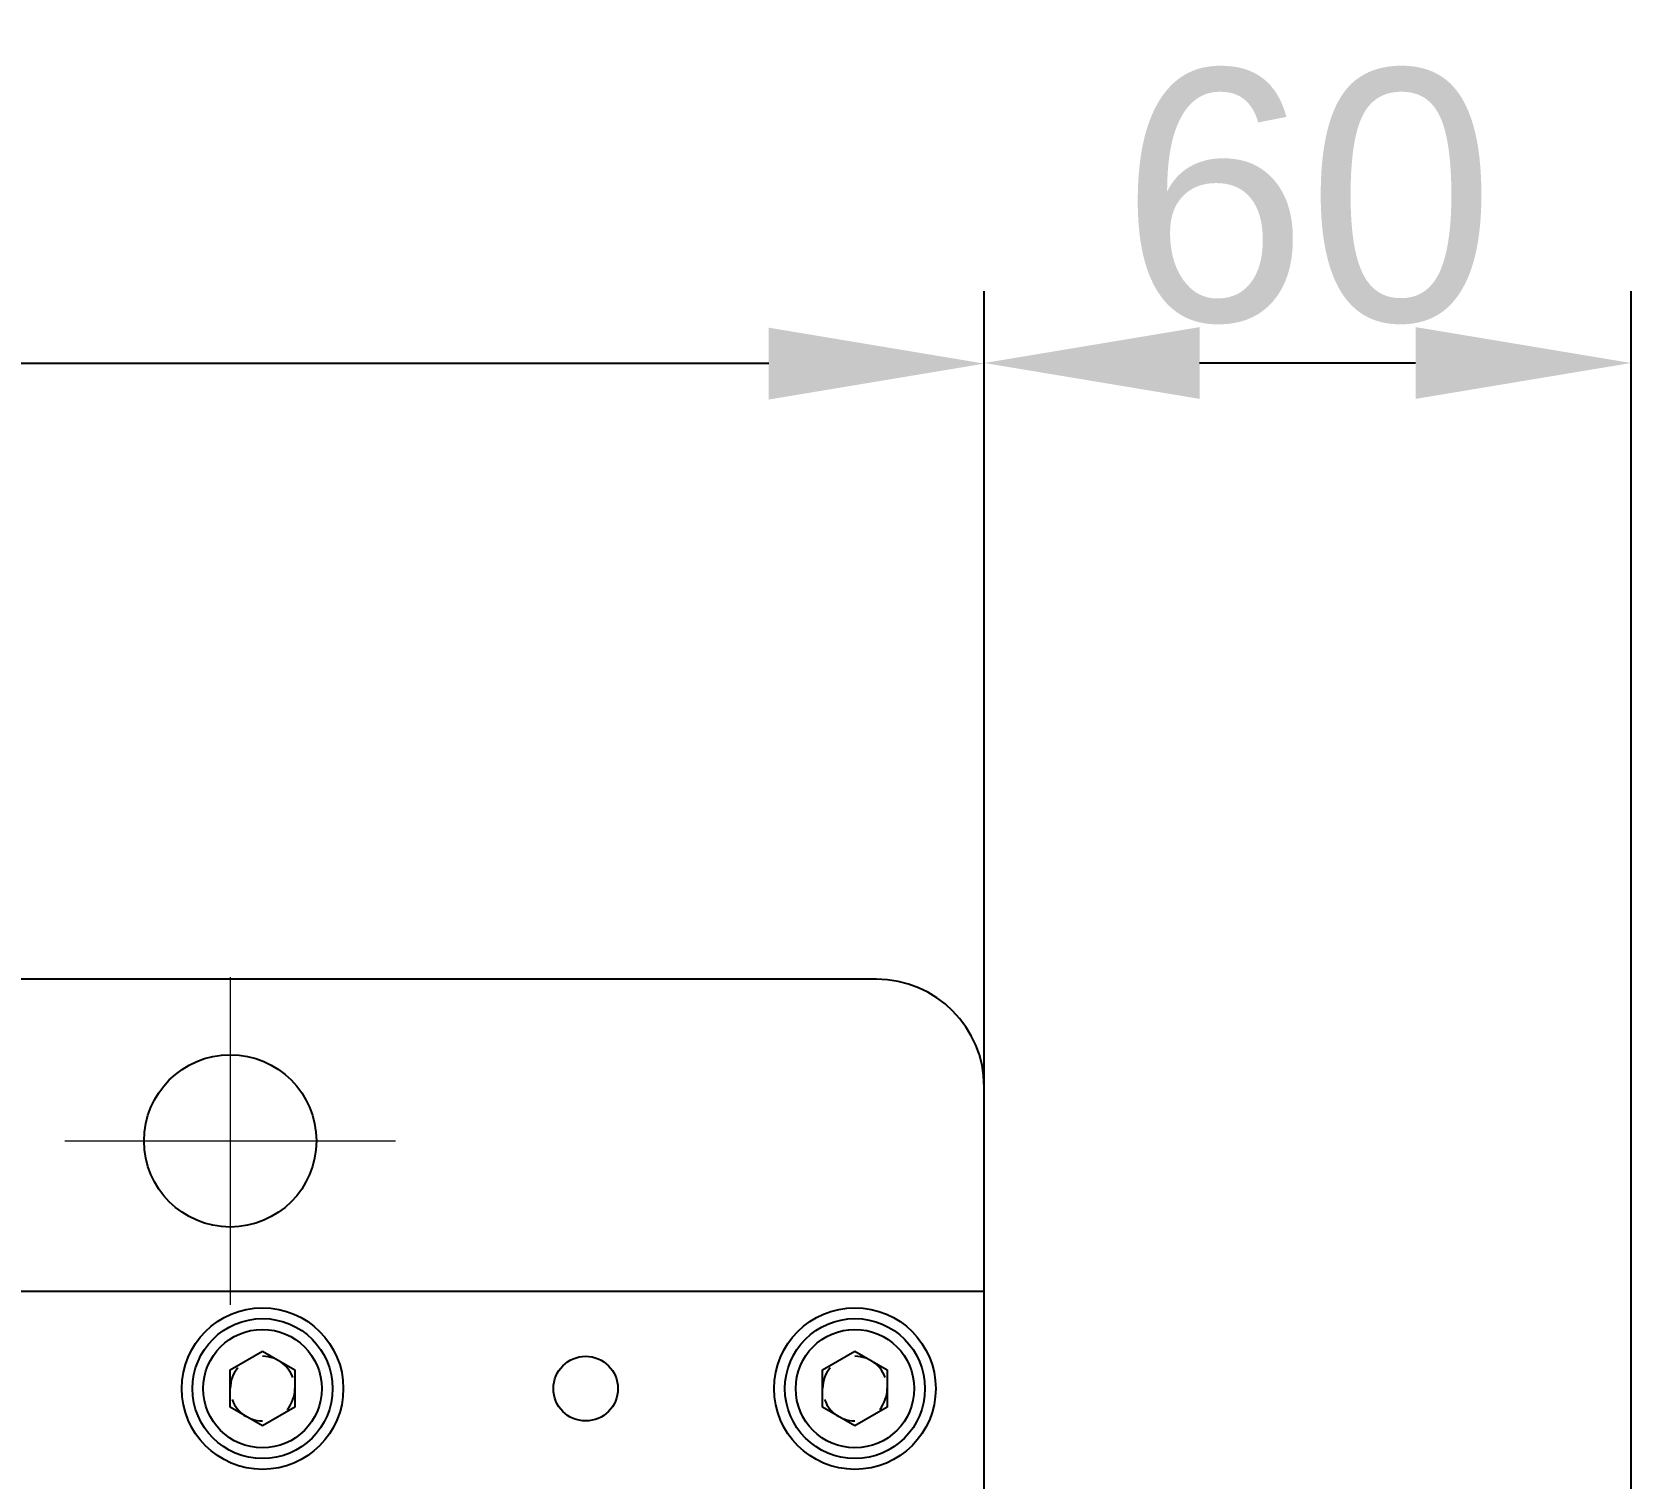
# Model space of a CAD drawing. Header units: millimetres. Extents: x 4086 to 8300, y 123 to 1549.
# Drawn here: x 6960.82 to 7005.36, y 1288.12 to 1328.39 of the extents above; entities that cross this region are included whole.
import ezdxf

# ---------------------------------------------------------------- set-up
doc = ezdxf.new("R2010")
doc.units = ezdxf.units.MM
doc.linetypes.add('CENTER2', pattern=[28.575, 19.05, -3.175, 3.175, -3.175])
doc.layers.add('中心线层', color=7, linetype='CENTER2', lineweight=0)
doc.layers.add('轮廓实线层', color=7, linetype='Continuous', lineweight=30)
doc.styles.add('思源黑', font='SourceHanSansCN-Normal.ttf')
doc.dimstyles.new('尺寸标注_3_10比例', dxfattribs={"dimtxt": 7, "dimasz": 6, "dimexe": 2, "dimexo": 1.5, "dimgap": 1, "dimtad": 1, "dimdec": 1, "dimlfac": 3.333333, "dimdsep": 46, "dimtxsty": '思源黑', "dimcen": 0.09, "dimadec": 0, "dimazin": 0, "dimtp": 0.01, "dimtm": 0.01, "dimtfac": 1, "dimtdec": 1, "dimtofl": 0, "dimtmove": 0, "dimatfit": 3, "dimfxl": 0, "dimtolj": 1, "dimarcsym": 0})

# ---------------------------------------------------------------- blocks, each defined once
blk = doc.blocks.new('*D2676')
at = {"layer": 'Defpoints', "color": 0}
for p in [(6987.344, 1319.173), (6987.344, 1293.308), (7005.359, 1267.508)]:
    blk.add_point(p, dxfattribs=at)
at = {"layer": '轮廓实线层', "color": 0, "lineweight": -2}
for p, q in [((6987.344, 1294.808), (6987.344, 1321.173)), ((7005.359, 1269.008), (7005.359, 1321.173)), ((6999.359, 1319.173), (6993.344, 1319.173))]:
    blk.add_line(p, q, dxfattribs=at)
at = {"layer": '轮廓实线层', "color": 0}
for points in [[(6993.344, 1320.173), (6993.344, 1318.173), (6987.344, 1319.173)], [(6999.359, 1318.173), (6999.359, 1320.173), (7005.359, 1319.173)]]:
    blk.add_solid(points, dxfattribs=at)
at = {"layer": '轮廓实线层', "color": 0, "insert": (6996.351, 1323.799), "char_height": 7, "attachment_point": 5, "style": '思源黑'}
blk.add_mtext('\\A1;60', dxfattribs=at)
blk = doc.blocks.new('*D2677')
at = {"layer": 'Defpoints', "color": 0}
for p in [(6899.744, 1319.156), (6899.744, 1293.308), (6987.344, 1293.308)]:
    blk.add_point(p, dxfattribs=at)
at = {"layer": '轮廓实线层', "color": 0, "lineweight": -2}
for p, q in [((6899.744, 1294.808), (6899.744, 1321.156)), ((6987.344, 1294.808), (6987.344, 1321.156)), ((6981.344, 1319.156), (6905.744, 1319.156))]:
    blk.add_line(p, q, dxfattribs=at)
at = {"layer": '轮廓实线层', "color": 0}
for points in [[(6905.744, 1320.156), (6905.744, 1318.156), (6899.744, 1319.156)], [(6981.344, 1318.156), (6981.344, 1320.156), (6987.344, 1319.156)]]:
    blk.add_solid(points, dxfattribs=at)
at = {"layer": '轮廓实线层', "color": 0, "insert": (6943.544, 1323.782), "char_height": 7, "attachment_point": 5, "style": '思源黑'}
blk.add_mtext('\\A1;292', dxfattribs=at)

msp = doc.modelspace()

# ---------------------------------------------------------------- linework, layer by layer
for p, q in [((6984.344, 1302.008), (6904.844, 1302.008)), ((6987.344, 1236.008), (6987.344, 1299.008)), ((6987.344, 1293.308), (6899.744, 1293.308)), ((6966.344, 1291.127), (6967.244, 1291.647)), ((6967.244, 1291.647), (6968.144, 1291.127)), ((6982.844, 1291.127), (6983.744, 1291.647)), ((6983.744, 1291.647), (6984.644, 1291.127)), ((6966.344, 1290.088), (6966.344, 1291.127)), ((6968.144, 1291.127), (6968.144, 1290.088)), ((6982.844, 1290.088), (6982.844, 1291.127)), ((6984.644, 1291.127), (6984.644, 1290.088)), ((6967.244, 1289.568), (6966.344, 1290.088)), ((6968.144, 1290.088), (6967.244, 1289.568)), ((6983.744, 1289.568), (6982.844, 1290.088)), ((6984.644, 1290.088), (6983.744, 1289.568))]:
    msp.add_line(p, q)
for centre, radius in [((6966.344, 1297.508), 2.4), ((6967.244, 1290.608), 2.25), ((6967.244, 1290.608), 1.95), ((6983.744, 1290.608), 2.25), ((6983.744, 1290.608), 1.95), ((6967.244, 1290.608), 1.65), ((6983.744, 1290.608), 1.65), ((6976.244, 1290.608), 0.9)]:
    msp.add_circle(centre, radius)
for centre, radius, start, end in [((6984.344, 1299.008), 3, 0, 90), ((6967.244, 1290.608), 0.9, 139.9976, 180), ((6967.244, 1290.608), 0.9, 69.9997, 90), ((6967.244, 1290.608), 0.9, 19.9976, 60), ((6983.744, 1290.608), 0.9, 139.9976, 180), ((6983.744, 1290.608), 0.9, 69.9997, 90), ((6983.744, 1290.608), 0.9, 19.9976, 60), ((6967.244, 1290.608), 0.9, 199.9976, 240), ((6967.244, 1290.608), 0.9, 319.9976, 0), ((6983.744, 1290.608), 0.9, 199.9976, 240), ((6983.744, 1290.608), 0.9, 319.9976, 0), ((6967.244, 1290.608), 0.9, 249.9997, 270), ((6983.744, 1290.608), 0.9, 249.9997, 270)]:
    msp.add_arc(centre, radius, start, end)
at = {"layer": '中心线层'}
for p, q in [((6966.344, 1302.071), (6966.344, 1292.945)), ((6961.737, 1297.508), (6970.95, 1297.508))]:
    msp.add_line(p, q, dxfattribs=at)

# ---------------------------------------------------------------- dimensions: what is measured, and where the dimension line sits
at = {"layer": '轮廓实线层'}
for base, p1, p2, picture, middle in [((6899.744, 1319.156), (6987.344, 1293.308), (6899.744, 1293.308), '*D2677', (6943.544, 1323.782)), ((6987.3439, 1319.1731), (7005.3586, 1267.5077), (6987.3439, 1293.3077), '*D2676', (6996.3512, 1323.7992))]:
    dim = msp.add_linear_dim(base=base, p1=p1, p2=p2, dimstyle='尺寸标注_3_10比例', dxfattribs=at)
    dim.commit()
    dim.dimension.update_dxf_attribs({"geometry": picture, "text_midpoint": middle})

doc.saveas('drawing.dxf')
